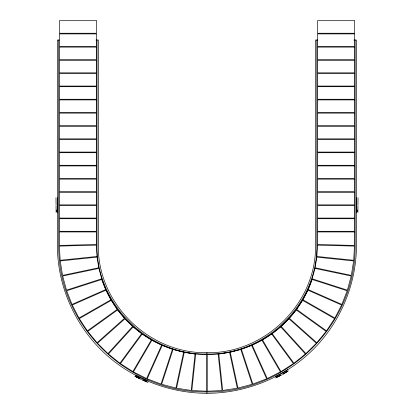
<?xml version="1.0" encoding="UTF-8"?>
<svg xmlns="http://www.w3.org/2000/svg" width="414" height="414" viewBox="0 0 414 414"><rect width="100%" height="100%" fill="white"/><g stroke="black" fill="none" stroke-linecap="round" stroke-linejoin="round"><path stroke-width="0.62" d="M356.516 204.692L356.599 197.747M356.449 212.517L356.532 205.577M357.649 211.58L357.665 209.97M357.872 212.532L357.96 205.598M357.939 204.713L358.022 197.763M195.703 354.084L191.832 390.537L206.596 391.214L206.596 354.648L195.372 354.063M136.051 376.735L136.201 376.435M136.242 376.455L136.47 376.833M281.805 373.397L287.647 369.635M284.232 373.247L283.921 373.164M284.589 373.019L286.918 371.518M287.088 371.41L287.492 371.146M283.367 373.92L286.742 371.746L286.56 371.467M282.581 374.598L288.418 370.835M275.533 376.383L276.034 376.14M276.34 375.995L277.794 375.296M278.187 375.105L278.581 374.918M278.964 374.732L280.319 374.075M280.589 373.951L281.241 373.635M276.769 377.107L280.625 375.25M276.764 377.211L280.62 375.358M275.652 377.91L281.903 374.898M95.965 40.044L98.346 40.044L98.346 244.762C96.995 303.058 148.916 353.866 206.928 352.681C264.944 353.866 316.865 303.058 315.515 244.762L315.515 40.044L317.89 40.044M97.026 40.044L97.026 244.798C95.675 303.788 148.222 355.202 206.928 354.001C265.638 355.202 318.185 303.788 316.834 244.798L316.834 40.044M218.488 354.063L207.259 354.648L207.259 391.214L222.023 390.537L218.157 354.084M59.311 40.044L57.401 40.044L57.401 245.828C57.463 287.192 75.99 327.826 106.859 355.305C134.203 379.55 170.397 393.228 206.928 393.3C248.679 393.3 289.935 375.25 318.066 344.355C342.316 317.605 356.33 281.96 356.454 245.828L356.454 40.044L353.861 40.044M142.266 378.37L142.659 378.546M142.871 378.639L143.415 378.882M143.741 379.022L144.46 379.343M144.848 379.514L145.242 379.69M145.64 379.866L146.038 380.042M146.421 380.212L146.794 380.378M147.467 380.678L148.01 380.916M144.072 380.212L144.341 380.331M143.523 380.228L145.94 381.299M146.432 381.517L146.825 381.692M142.613 379.928L143.053 380.124M143.42 380.285L145.904 381.387M141.686 379.674L148.041 382.489M135.445 375.006L141.629 378.039M136.687 376.942L139.984 378.551M135.735 376.58L139.896 378.619M134.819 376.29L141.05 379.343M283.859 373.205L284.04 373.485M57.401 197.732L57.484 204.682M57.468 205.567L57.551 212.506M56.335 210.001L56.351 211.57M55.978 197.752L56.061 204.697M56.04 205.582L56.128 212.522M355.134 40.044L355.134 245.792C356.04 325.921 285.334 393.962 205.608 391.908C126.844 392.524 57.851 324.918 58.721 245.792L58.721 40.044M206.928 352.681L206.928 354.001M206.928 391.908L206.928 393.3M195.387 353.882A110.243 110.243 0 0 1 101.637 279.186M312.218 279.186A110.243 110.243 0 0 1 218.468 353.882M317.476 245.145L316.876 256.463L353.706 260.297L354.456 246.102L317.476 245.145M195.046 354.017L191.175 390.464L176.571 388.177L184.266 352.324L195.046 354.017M316.808 257.12L315.101 267.76L351.326 275.388L353.639 260.955L316.808 257.12M183.619 352.19L175.924 388.042L161.641 384.259L173.078 349.395L183.619 352.19M314.966 268.407L312.151 278.798L347.362 290.147L351.186 276.029L314.966 268.407M172.452 349.193L161.015 384.052L147.208 378.815L162.262 345.328L172.452 349.193M311.944 279.424L308.032 289.505L341.861 304.419L347.155 290.773L311.944 279.424M161.662 345.059L146.603 378.546L133.432 371.907L151.938 340.163L161.662 345.059M307.762 290.105L302.815 299.71L334.885 318.045L341.591 305.02L307.762 290.105M151.369 339.832L132.858 371.581L120.458 363.616L142.219 333.958L151.369 339.832M302.484 300.279L296.548 309.32L326.501 330.874L334.548 318.614L302.484 300.279M141.681 333.575L119.925 363.233L108.437 354.032L133.21 326.786L141.681 333.575M296.155 309.853L289.298 318.231L316.808 342.766L326.113 331.402L296.155 309.853M132.718 326.346L107.945 353.592L97.492 343.253L125.007 318.718L132.718 326.346M288.853 318.718L281.142 326.346L305.915 353.592L316.363 343.253L288.853 318.718M124.562 318.231L97.047 342.766L87.747 331.402L117.7 309.853L124.562 318.231M280.651 326.786L272.174 333.575L293.935 363.233L305.423 354.032L280.651 326.786M117.312 309.32L87.354 330.874L79.307 318.614L111.376 300.279L117.312 309.32M271.636 333.958L262.492 339.832L280.997 371.581L293.397 363.616L271.636 333.958M111.04 299.71L78.976 318.045L72.264 305.02L106.093 290.105L111.04 299.71M261.917 340.163L252.198 345.059L267.253 378.546L280.428 371.907L261.917 340.163M105.824 289.505L71.995 304.419L66.701 290.773L101.911 279.424L105.824 289.505M251.593 345.328L241.409 349.193L252.845 384.052L266.647 378.815L251.593 345.328M101.709 278.798L66.494 290.147L62.669 276.029L98.894 268.407L101.709 278.798M240.777 349.395L230.236 352.19L237.931 388.042L252.214 384.259L240.777 349.395M98.755 267.76L62.53 275.388L60.221 260.955L97.052 257.12L98.755 267.76M229.594 352.324L218.815 354.017L222.68 390.464L237.289 388.177L229.594 352.324M96.98 256.463L60.149 260.297L59.399 246.102L96.379 245.145L96.98 256.463M96.364 244.488L59.383 245.445L59.383 231.943L96.364 231.943L96.364 244.488M96.364 20.7L59.383 20.7L59.383 33.244L96.364 33.244L96.364 20.7M354.477 20.7L317.491 20.7L317.491 33.244L354.477 33.244L354.477 20.7M96.364 33.901L59.383 33.901L59.383 46.446L96.364 46.446L96.364 33.901M354.477 33.901L317.491 33.901L317.491 46.446L354.477 46.446L354.477 33.901M96.364 47.103L59.383 47.103L59.383 59.647L96.364 59.647L96.364 47.103M354.477 47.103L317.491 47.103L317.491 59.647L354.477 59.647L354.477 47.103M96.364 60.309L59.383 60.309L59.383 72.848L96.364 72.848L96.364 60.309M354.477 60.309L317.491 60.309L317.491 72.848L354.477 72.848L354.477 60.309M96.364 73.511L59.383 73.511L59.383 86.055L96.364 86.055L96.364 73.511M354.477 73.511L317.491 73.511L317.491 86.055L354.477 86.055L354.477 73.511M96.364 86.712L59.383 86.712L59.383 99.257L96.364 99.257L96.364 86.712M354.477 86.712L317.491 86.712L317.491 99.257L354.477 99.257L354.477 86.712M96.364 99.914L59.383 99.914L59.383 112.458L96.364 112.458L96.364 99.914M354.477 99.914L317.491 99.914L317.491 112.458L354.477 112.458L354.477 99.914M96.364 113.12L59.383 113.12L59.383 125.659L96.364 125.659L96.364 113.12M354.477 113.12L317.491 113.12L317.491 125.659L354.477 125.659L354.477 113.12M96.364 126.322L59.383 126.322L59.383 138.866L96.364 138.866L96.364 126.322M354.477 126.322L317.491 126.322L317.491 138.866L354.477 138.866L354.477 126.322M96.364 139.523L59.383 139.523L59.383 152.067L96.364 152.067L96.364 139.523M354.477 139.523L317.491 139.523L317.491 152.067L354.477 152.067L354.477 139.523M96.364 152.725L59.383 152.725L59.383 165.269L96.364 165.269L96.364 152.725M354.477 152.725L317.491 152.725L317.491 165.269L354.477 165.269L354.477 152.725M96.364 165.931L59.383 165.931L59.383 178.47L96.364 178.47L96.364 165.931M354.477 165.931L317.491 165.931L317.491 178.47L354.477 178.47L354.477 165.931M96.364 179.133L59.383 179.133L59.383 191.677L96.364 191.677L96.364 179.133M354.477 179.133L317.491 179.133L317.491 191.677L354.477 191.677L354.477 179.133M96.364 192.334L59.383 192.334L59.383 204.878L96.364 204.878L96.364 192.334M354.477 192.334L317.491 192.334L317.491 204.878L354.477 204.878L354.477 192.334M96.364 205.535L59.383 205.535L59.383 218.08L96.364 218.08L96.364 205.535M354.477 205.535L317.491 205.535L317.491 218.08L354.477 218.08L354.477 205.535M96.364 218.742L59.383 218.742L59.383 231.281L96.364 231.281L96.364 218.742M354.477 218.742L317.491 218.742L317.491 231.281L354.477 231.281L354.477 218.742M354.477 231.943L317.491 231.943L317.491 244.488L354.477 245.445L354.477 231.943"/></g></svg>
